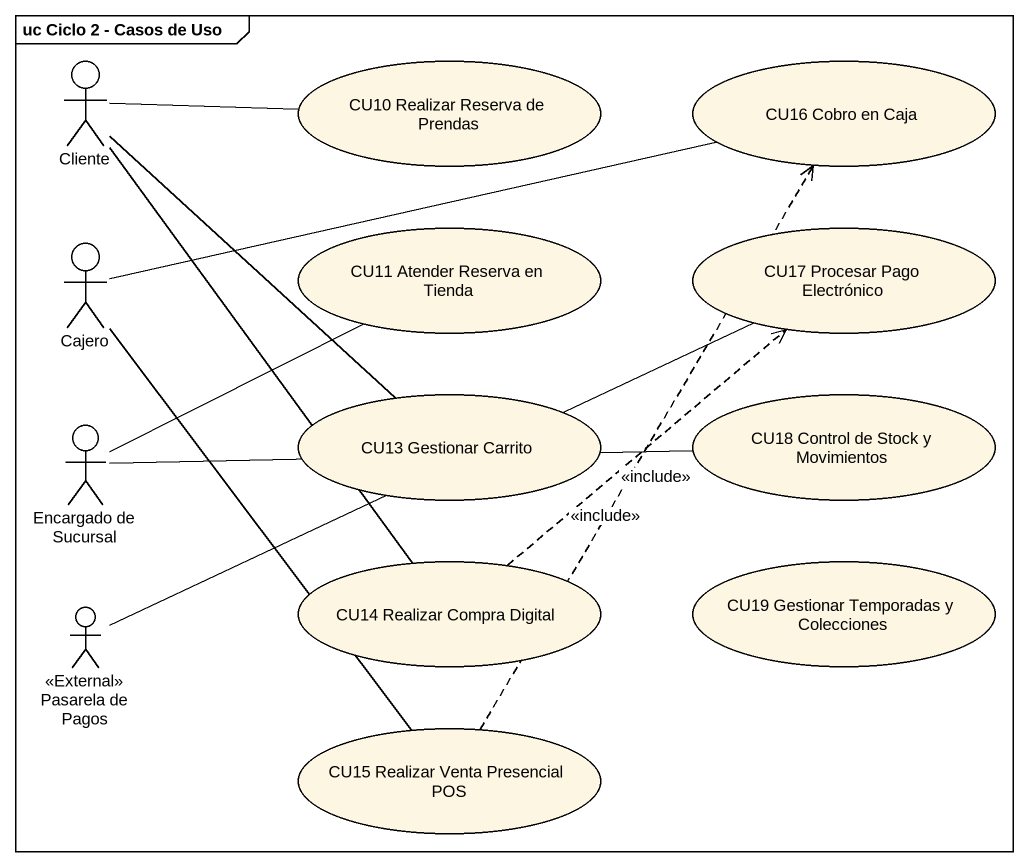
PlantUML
@startuml
mainframe uc Ciclo 2 - Casos de Uso
actor Cliente
usecase "CU10 Realizar Reserva de Prendas" as CU10_Realizar_Reserva_de
usecase "CU16 Cobro en Caja" as CU16_Cobro_en_Caja
usecase "CU11 Atender Reserva en Tienda" as CU11_Atender_Reserva_en
usecase "CU17 Procesar Pago Electrónico" as CU17_Procesar_Pago
actor Cajero
actor "Encargado de Sucursal" as Encargado_de_Sucursal
usecase "CU13 Gestionar Carrito" as CU13_Gestionar_Carrito
usecase "CU18 Control de Stock y Movimientos" as CU18_Control_de_Stock_y
usecase "CU14 Realizar Compra Digital" as CU14_Realizar_Compra_Digital
usecase "CU19 Gestionar Temporadas y Colecciones" as CU19_Gestionar_Temporadas_y
actor "Pasarela de Pagos" as Pasarela_de_Pagos <<External>>
usecase "CU15 Realizar Venta Presencial POS" as CU15_Realizar_Venta
Cliente -right- CU10_Realizar_Reserva_de
Cliente -- CU13_Gestionar_Carrito
Cliente -- CU14_Realizar_Compra_Digital
Cajero -right- CU16_Cobro_en_Caja
Cajero -- CU15_Realizar_Venta
Encargado_de_Sucursal -right- CU11_Atender_Reserva_en
Encargado_de_Sucursal -right- CU18_Control_de_Stock_y
CU14_Realizar_Compra_Digital .up.> CU17_Procesar_Pago : <<include>>
Pasarela_de_Pagos -right- CU17_Procesar_Pago
CU15_Realizar_Venta .up.> CU16_Cobro_en_Caja : <<include>>
@enduml
